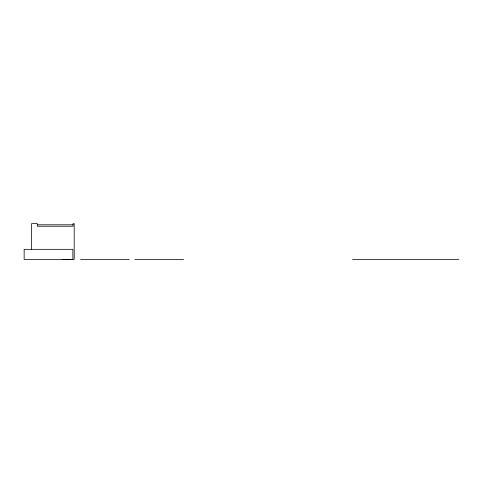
<?xml version="1.0" encoding="UTF-8"?>
<svg xmlns="http://www.w3.org/2000/svg" width="483" height="483" viewBox="0 0 483 483"><rect width="100%" height="100%" fill="white"/><g stroke="black" fill="none" stroke-linecap="round" stroke-linejoin="round"><path stroke-width="0.72" d="M37.336 224.794L73.048 224.794M80.607 259.353L129.335 259.353M134.854 259.353L183.582 259.353M352.584 259.353L458.85 259.353M72.879 259.353L72.879 249.331L24.15 249.331L24.15 259.353L74.195 259.353L74.195 223.647L73.048 223.647L73.048 226.237L37.336 226.237L37.336 223.647L31.576 223.647L31.576 249.681M71.025 259.353L62.325 259.353"/></g></svg>
